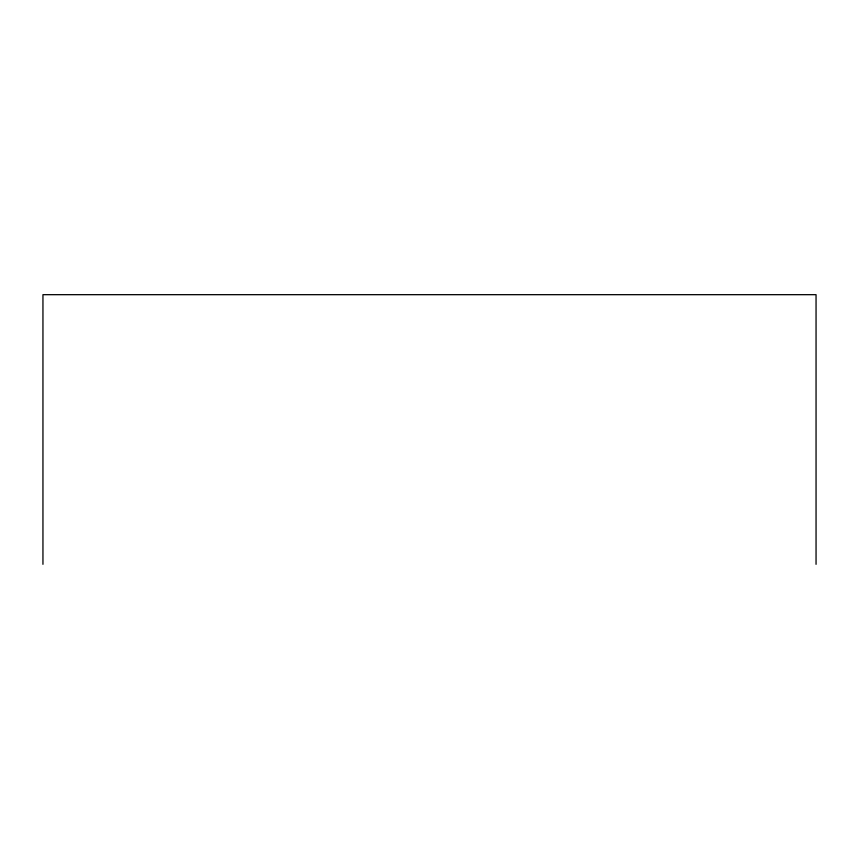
<?xml version="1.0" encoding="UTF-8"?>
<svg xmlns="http://www.w3.org/2000/svg" width="859" height="859" viewBox="0 0 859 859"><rect width="100%" height="100%" fill="white"/><g stroke="black" fill="none" stroke-linecap="round" stroke-linejoin="round"><path stroke-width="1.29" d="M816.05 564.32L816.05 294.68L42.95 294.68L42.95 564.32"/></g></svg>
